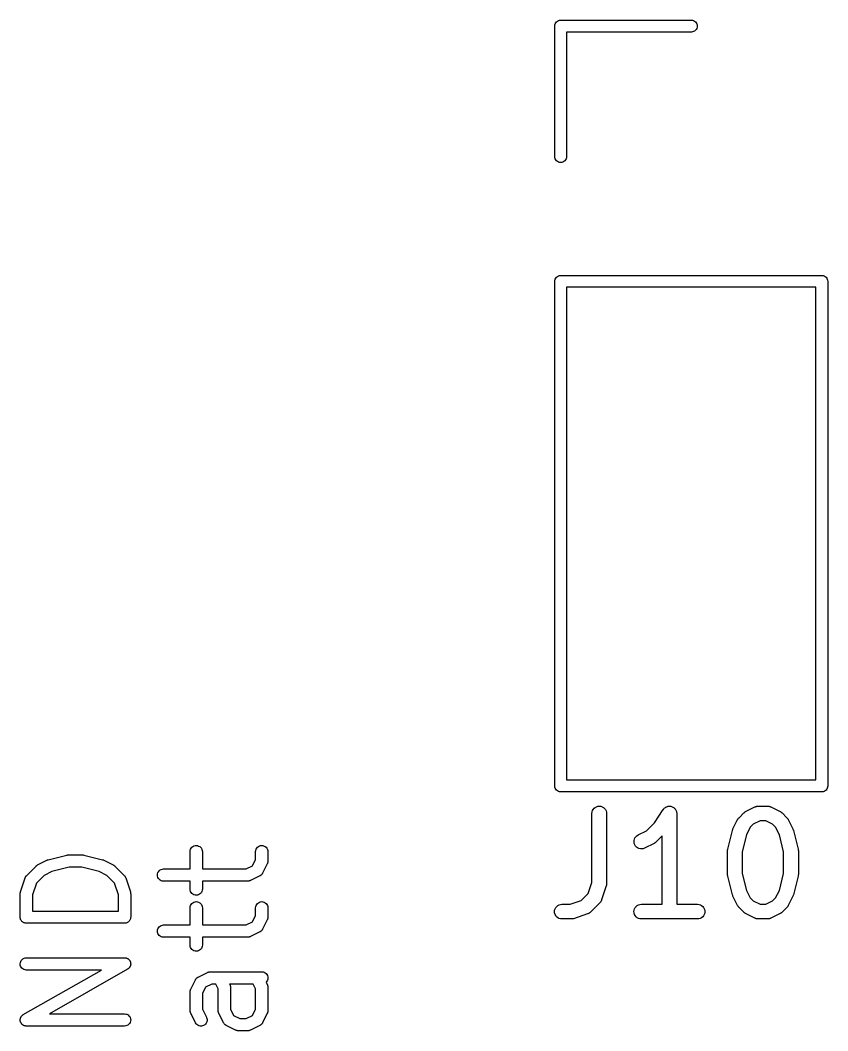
# Model space of a CAD drawing. Extents: x 66.2 to 106.7, y -141.1 to -95.9.
# Drawn here: x 66.19 to 74.42, y -107.33 to -97.03 of the extents above; entities that cross this region are included whole.
import ezdxf

# ---------------------------------------------------------------- set-up
doc = ezdxf.new("R2010")
doc.units = 0
doc.layers.add('BLACK', color=7, linetype='CONTINUOUS')

msp = doc.modelspace()

# ---------------------------------------------------------------- linework, layer by layer
at = {"layer": 'BLACK', "linetype": 'CONTINUOUS'}
for p, q in [((71.6347, -97.095), (71.6359, -97.0832)), ((71.6359, -97.0832), (71.6393, -97.0719)), ((71.6393, -97.0719), (71.6449, -97.0615)), ((71.6449, -97.0615), (71.6524, -97.0524)), ((71.6524, -97.0524), (71.6615, -97.0449)), ((71.6615, -97.0449), (71.6719, -97.0393)), ((71.6719, -97.0393), (71.6832, -97.0359)), ((71.6832, -97.0359), (71.6921, -97.035)), ((71.6921, -97.035), (71.695, -97.0347)), ((71.6921, -97.035), (71.6921, -97.035)), ((71.695, -97.0347), (71.6979, -97.035)), ((71.6979, -97.035), (73.0279, -97.035)), ((73.0279, -97.035), (73.0368, -97.0359)), ((73.0368, -97.0359), (73.0481, -97.0393)), ((73.0481, -97.0393), (73.0585, -97.0449)), ((73.0585, -97.0449), (73.0676, -97.0524)), ((73.0676, -97.0524), (73.0751, -97.0615)), ((73.0751, -97.0615), (73.0807, -97.0719)), ((73.0807, -97.0719), (73.0841, -97.0832)), ((73.0841, -97.0832), (73.0853, -97.095)), ((71.635, -97.098), (71.6347, -97.095)), ((71.635, -98.4279), (71.635, -97.098)), ((73.0279, -97.155), (71.755, -97.155)), ((71.755, -97.155), (71.755, -98.4279)), ((73.0368, -97.1541), (73.0279, -97.155)), ((73.0481, -97.1507), (73.0368, -97.1541)), ((73.0585, -97.1451), (73.0481, -97.1507)), ((73.0676, -97.1376), (73.0585, -97.1451)), ((73.0751, -97.1285), (73.0676, -97.1376)), ((73.0807, -97.1181), (73.0751, -97.1285)), ((73.0841, -97.1068), (73.0807, -97.1181)), ((73.0853, -97.095), (73.0841, -97.1068)), ((71.6359, -98.4368), (71.635, -98.4279)), ((71.6393, -98.4481), (71.6359, -98.4368)), ((71.6449, -98.4585), (71.6393, -98.4481)), ((71.6524, -98.4676), (71.6449, -98.4585)), ((71.6615, -98.4751), (71.6524, -98.4676)), ((71.6719, -98.4807), (71.6615, -98.4751)), ((71.6832, -98.4841), (71.6719, -98.4807)), ((71.695, -98.4853), (71.6832, -98.4841)), ((71.7068, -98.4841), (71.695, -98.4853)), ((71.7181, -98.4807), (71.7068, -98.4841)), ((71.7285, -98.4751), (71.7181, -98.4807)), ((71.7376, -98.4676), (71.7285, -98.4751)), ((71.7451, -98.4585), (71.7376, -98.4676)), ((71.7507, -98.4481), (71.7451, -98.4585)), ((71.7541, -98.4368), (71.7507, -98.4481)), ((71.755, -98.4279), (71.7541, -98.4368)), ((71.6449, -99.6615), (71.6524, -99.6524)), ((71.6524, -99.6524), (71.6615, -99.6449)), ((71.6615, -99.6449), (71.6719, -99.6393)), ((71.6719, -99.6393), (71.6832, -99.6359)), ((71.6832, -99.6359), (71.6921, -99.635)), ((71.6921, -99.635), (71.695, -99.6347)), ((71.695, -99.6347), (71.6979, -99.635)), ((71.6979, -99.635), (74.3521, -99.635)), ((74.3521, -99.635), (74.355, -99.6347)), ((74.355, -99.6347), (74.3579, -99.635)), ((74.3579, -99.635), (74.3579, -99.635)), ((74.3579, -99.635), (74.3668, -99.6359)), ((74.3668, -99.6359), (74.3781, -99.6393)), ((74.3781, -99.6393), (74.3885, -99.6449)), ((74.3885, -99.6449), (74.3976, -99.6524)), ((74.3976, -99.6524), (74.4051, -99.6615)), ((71.6347, -99.695), (71.6359, -99.6832)), ((71.635, -99.6979), (71.6347, -99.695)), ((71.635, -104.832), (71.635, -99.6979)), ((71.6359, -99.6832), (71.6393, -99.6719)), ((71.6393, -99.6719), (71.6449, -99.6615)), ((71.755, -99.755), (71.755, -104.775)), ((74.295, -99.755), (71.755, -99.755)), ((74.295, -104.775), (74.295, -99.755)), ((74.4051, -99.6615), (74.4107, -99.6719)), ((74.4107, -99.6719), (74.4141, -99.6832)), ((74.4141, -99.6832), (74.4153, -99.695)), ((74.4153, -99.695), (74.415, -99.6979)), ((74.415, -99.6979), (74.415, -104.832)), ((71.755, -104.775), (74.295, -104.775)), ((71.6347, -104.835), (71.635, -104.832)), ((71.6359, -104.847), (71.6347, -104.835)), ((71.6393, -104.858), (71.6359, -104.847)), ((71.6449, -104.868), (71.6393, -104.858)), ((71.6524, -104.878), (71.6449, -104.868)), ((71.6615, -104.885), (71.6524, -104.878)), ((71.6719, -104.891), (71.6615, -104.885)), ((71.6832, -104.894), (71.6719, -104.891)), ((71.6921, -104.895), (71.6832, -104.894)), ((71.695, -104.895), (71.6921, -104.895)), ((71.6921, -104.895), (71.6921, -104.895)), ((71.6979, -104.895), (71.695, -104.895)), ((74.3521, -104.895), (71.6979, -104.895)), ((74.355, -104.895), (74.3521, -104.895)), ((74.3668, -104.894), (74.355, -104.895)), ((74.3781, -104.891), (74.3668, -104.894)), ((74.3885, -104.885), (74.3781, -104.891)), ((74.3976, -104.878), (74.3885, -104.885)), ((74.4051, -104.868), (74.3976, -104.878)), ((74.4107, -104.858), (74.4051, -104.868)), ((74.4141, -104.847), (74.4107, -104.858)), ((74.415, -104.838), (74.4141, -104.847)), ((74.415, -104.832), (74.4153, -104.835)), ((74.4153, -104.835), (74.415, -104.838)), ((72.0135, -105.115), (72.0151, -105.101)), ((72.0135, -105.116), (72.0135, -105.115)), ((72.0151, -105.101), (72.0195, -105.087)), ((72.0195, -105.087), (72.0266, -105.074)), ((72.0266, -105.074), (72.036, -105.063)), ((72.036, -105.063), (72.0474, -105.054)), ((72.0474, -105.054), (72.0604, -105.047)), ((72.0604, -105.047), (72.0744, -105.043)), ((72.0744, -105.043), (72.089, -105.041)), ((72.089, -105.041), (72.1036, -105.043)), ((72.1036, -105.043), (72.1175, -105.047)), ((72.1175, -105.047), (72.1304, -105.054)), ((72.1304, -105.054), (72.1417, -105.064)), ((72.1417, -105.064), (72.1509, -105.075)), ((72.1509, -105.075), (72.1578, -105.088)), ((72.1578, -105.088), (72.162, -105.102)), ((72.162, -105.102), (72.1635, -105.116)), ((72.6492, -105.211), (72.7404, -105.075)), ((72.7404, -105.075), (72.7409, -105.074)), ((72.7409, -105.074), (72.7457, -105.068)), ((72.7409, -105.074), (72.7409, -105.074)), ((72.7409, -105.074), (72.7409, -105.074)), ((72.7409, -105.074), (72.7409, -105.074)), ((72.7457, -105.068), (72.7503, -105.063)), ((72.7503, -105.063), (72.7503, -105.063)), ((72.7503, -105.063), (72.7504, -105.063)), ((72.7504, -105.063), (72.7562, -105.058)), ((72.7562, -105.058), (72.7617, -105.054)), ((72.7617, -105.054), (72.7617, -105.054)), ((72.7617, -105.054), (72.7618, -105.054)), ((72.7618, -105.054), (72.7686, -105.05)), ((72.7686, -105.05), (72.7747, -105.047)), ((72.7747, -105.047), (72.7747, -105.047)), ((72.7747, -105.047), (72.7748, -105.047)), ((72.7748, -105.047), (72.782, -105.045)), ((72.782, -105.045), (72.7887, -105.043)), ((72.7887, -105.043), (72.7888, -105.043)), ((72.7888, -105.043), (72.796, -105.042)), ((72.7888, -105.043), (72.7888, -105.043)), ((72.796, -105.042), (72.8033, -105.041)), ((72.8033, -105.041), (72.8034, -105.041)), ((72.8033, -105.041), (72.8033, -105.041)), ((72.8034, -105.041), (72.8109, -105.042)), ((72.8109, -105.042), (72.8178, -105.043)), ((72.8178, -105.043), (72.8179, -105.043)), ((72.8179, -105.043), (72.818, -105.043)), ((72.818, -105.043), (72.8253, -105.045)), ((72.8253, -105.045), (72.8318, -105.047)), ((72.8318, -105.047), (72.8319, -105.047)), ((72.8319, -105.047), (72.8319, -105.047)), ((72.8319, -105.047), (72.8385, -105.051)), ((72.8385, -105.051), (72.8447, -105.054)), ((72.8447, -105.054), (72.8447, -105.054)), ((72.8447, -105.054), (72.8448, -105.054)), ((72.8448, -105.054), (72.8504, -105.059)), ((72.8504, -105.059), (72.856, -105.064)), ((72.856, -105.064), (72.856, -105.064)), ((72.856, -105.064), (72.8561, -105.064)), ((72.8561, -105.064), (72.8609, -105.07)), ((72.8609, -105.07), (72.8652, -105.075)), ((72.8652, -105.075), (72.8653, -105.075)), ((72.8653, -105.075), (72.8653, -105.075)), ((72.8653, -105.075), (72.869, -105.082)), ((72.869, -105.082), (72.8721, -105.088)), ((72.8721, -105.088), (72.8721, -105.088)), ((72.8721, -105.088), (72.8721, -105.088)), ((72.8721, -105.088), (72.8743, -105.095)), ((72.8743, -105.095), (72.8763, -105.102)), ((72.8763, -105.102), (72.8763, -105.102)), ((72.8763, -105.102), (72.8764, -105.102)), ((72.8764, -105.102), (72.8771, -105.109)), ((72.8771, -105.109), (72.8778, -105.116)), ((73.5116, -105.159), (73.5593, -105.111)), ((73.5593, -105.111), (73.56, -105.11)), ((73.56, -105.11), (73.5633, -105.108)), ((73.5633, -105.108), (73.5664, -105.105)), ((73.5664, -105.105), (73.569, -105.103)), ((73.569, -105.103), (73.5714, -105.101)), ((73.5714, -105.101), (73.5752, -105.099)), ((73.5752, -105.099), (73.5787, -105.097)), ((73.5787, -105.097), (73.674, -105.049)), ((73.674, -105.049), (73.6749, -105.049)), ((73.6749, -105.049), (73.677, -105.048)), ((73.677, -105.048), (73.6789, -105.047)), ((73.6789, -105.047), (73.6839, -105.046)), ((73.6839, -105.046), (73.6887, -105.044)), ((73.6887, -105.044), (73.6908, -105.043)), ((73.6908, -105.043), (73.693, -105.043)), ((73.693, -105.043), (73.6981, -105.042)), ((73.6981, -105.042), (73.7031, -105.042)), ((73.7031, -105.042), (73.7053, -105.042)), ((73.7053, -105.042), (73.7075, -105.041)), ((73.7075, -105.041), (73.8028, -105.041)), ((73.8028, -105.041), (73.8038, -105.041)), ((73.8038, -105.041), (73.806, -105.042)), ((73.806, -105.042), (73.8082, -105.042)), ((73.8082, -105.042), (73.8133, -105.042)), ((73.8133, -105.042), (73.8184, -105.043)), ((73.8184, -105.043), (73.8205, -105.044)), ((73.8205, -105.044), (73.8226, -105.044)), ((73.8226, -105.044), (73.8274, -105.046)), ((73.8274, -105.046), (73.8323, -105.047)), ((73.8323, -105.047), (73.8342, -105.049)), ((73.8342, -105.049), (73.8363, -105.049)), ((73.8363, -105.049), (73.9315, -105.097)), ((73.9315, -105.097), (73.9325, -105.097)), ((73.9325, -105.097), (73.936, -105.1)), ((73.936, -105.1), (73.9397, -105.102)), ((73.9397, -105.102), (73.9421, -105.104)), ((73.9421, -105.104), (73.9448, -105.105)), ((73.9448, -105.105), (73.9478, -105.108)), ((73.9478, -105.108), (73.951, -105.111)), ((73.951, -105.111), (73.9987, -105.159)), ((72.0135, -105.818), (72.0135, -105.116)), ((72.1635, -105.116), (72.1635, -105.831)), ((72.5679, -105.293), (72.6492, -105.211)), ((72.8778, -105.116), (72.8778, -106.041)), ((73.45, -105.273), (73.4976, -105.178)), ((73.4976, -105.178), (73.4981, -105.177)), ((73.4981, -105.177), (73.5004, -105.174)), ((73.5004, -105.174), (73.5023, -105.17)), ((73.5023, -105.17), (73.5043, -105.167)), ((73.5043, -105.167), (73.506, -105.165)), ((73.506, -105.165), (73.509, -105.162)), ((73.509, -105.162), (73.5116, -105.159)), ((73.7252, -105.191), (73.6567, -105.226)), ((73.7851, -105.191), (73.7252, -105.191)), ((73.8536, -105.226), (73.7851, -105.191)), ((73.9987, -105.159), (73.9994, -105.159)), ((73.9994, -105.159), (74.002, -105.163)), ((74.002, -105.163), (74.0049, -105.166)), ((74.0049, -105.166), (74.0066, -105.168)), ((74.0066, -105.168), (74.0085, -105.171)), ((74.0085, -105.171), (74.0105, -105.175)), ((74.0105, -105.175), (74.0127, -105.178)), ((74.0127, -105.178), (74.0603, -105.273)), ((72.4835, -105.335), (72.5679, -105.293)), ((73.3967, -105.479), (73.4443, -105.289)), ((73.4443, -105.289), (73.4445, -105.288)), ((73.4445, -105.288), (73.4447, -105.287)), ((73.4447, -105.287), (73.4472, -105.28)), ((73.4447, -105.287), (73.4447, -105.287)), ((73.4472, -105.28), (73.4497, -105.274)), ((73.4497, -105.274), (73.4498, -105.274)), ((73.4498, -105.274), (73.45, -105.273)), ((73.6263, -105.256), (73.5878, -105.333)), ((73.6567, -105.226), (73.6263, -105.256)), ((73.884, -105.256), (73.8536, -105.226)), ((73.9225, -105.333), (73.884, -105.256)), ((74.0603, -105.273), (74.0608, -105.274)), ((74.0608, -105.274), (74.0609, -105.275)), ((74.0609, -105.275), (74.0611, -105.275)), ((74.0611, -105.275), (74.0634, -105.281)), ((74.0634, -105.281), (74.0658, -105.288)), ((74.0658, -105.288), (74.0659, -105.288)), ((74.0659, -105.288), (74.066, -105.289)), ((74.066, -105.289), (74.1136, -105.479)), ((72.4422, -105.407), (72.4427, -105.392)), ((72.4446, -105.421), (72.4422, -105.407)), ((72.4427, -105.392), (72.446, -105.378)), ((72.4497, -105.435), (72.4446, -105.421)), ((72.446, -105.378), (72.452, -105.365)), ((72.452, -105.365), (72.4605, -105.353)), ((72.4605, -105.353), (72.4711, -105.343)), ((72.4711, -105.343), (72.4835, -105.335)), ((72.6458, -105.422), (72.5506, -105.469)), ((72.6494, -105.419), (72.6458, -105.422)), ((72.6531, -105.417), (72.6494, -105.419)), ((72.6556, -105.415), (72.6531, -105.417)), ((72.6582, -105.414), (72.6556, -105.415)), ((72.6613, -105.411), (72.6582, -105.414)), ((72.6646, -105.408), (72.6613, -105.411)), ((72.6653, -105.408), (72.6646, -105.408)), ((72.7278, -105.345), (72.6653, -105.408)), ((72.7278, -106.041), (72.7278, -105.345)), ((73.5878, -105.333), (73.5444, -105.507)), ((73.9659, -105.507), (73.9225, -105.333)), ((67.9222, -105.505), (67.9236, -105.492)), ((67.9222, -105.681), (67.9222, -105.505)), ((67.9222, -105.505), (67.9222, -105.505)), ((67.9236, -105.492), (67.9273, -105.481)), ((67.9273, -105.481), (67.9331, -105.47)), ((67.9331, -105.47), (67.941, -105.461)), ((67.941, -105.461), (67.9505, -105.453)), ((67.9505, -105.453), (67.9613, -105.447)), ((67.9613, -105.447), (67.973, -105.444)), ((67.973, -105.444), (67.9851, -105.443)), ((67.9851, -105.443), (67.9973, -105.444)), ((67.9973, -105.444), (68.0089, -105.448)), ((68.0089, -105.448), (68.0197, -105.454)), ((68.0197, -105.454), (68.0291, -105.461)), ((68.0291, -105.461), (68.0368, -105.471)), ((68.0368, -105.471), (68.0425, -105.482)), ((68.0425, -105.482), (68.046, -105.493)), ((68.046, -105.493), (68.0472, -105.505)), ((68.0472, -105.505), (68.0472, -105.681)), ((68.5889, -105.505), (68.5902, -105.492)), ((68.5889, -105.586), (68.5889, -105.505)), ((68.5889, -105.505), (68.5889, -105.505)), ((68.5902, -105.492), (68.5939, -105.481)), ((68.5939, -105.481), (68.5998, -105.47)), ((68.5998, -105.47), (68.6077, -105.461)), ((68.6077, -105.461), (68.6172, -105.453)), ((68.6172, -105.453), (68.628, -105.447)), ((68.628, -105.447), (68.6397, -105.444)), ((68.6397, -105.444), (68.6518, -105.443)), ((68.6518, -105.443), (68.6639, -105.444)), ((68.6639, -105.444), (68.6756, -105.448)), ((68.6756, -105.448), (68.6863, -105.454)), ((68.6863, -105.454), (68.6957, -105.461)), ((68.6957, -105.461), (68.7034, -105.471)), ((68.7034, -105.471), (68.7092, -105.482)), ((68.7092, -105.482), (68.7127, -105.493)), ((68.7127, -105.493), (68.7139, -105.505)), ((68.7139, -105.505), (68.7139, -105.601)), ((72.4574, -105.448), (72.4497, -105.435)), ((72.4674, -105.458), (72.4574, -105.448)), ((72.4793, -105.467), (72.4674, -105.458)), ((72.4926, -105.473), (72.4793, -105.467)), ((72.5068, -105.476), (72.4926, -105.473)), ((72.5214, -105.477), (72.5068, -105.476)), ((72.5359, -105.475), (72.5214, -105.477)), ((72.5496, -105.47), (72.5359, -105.475)), ((72.5506, -105.469), (72.5496, -105.47)), ((73.3944, -105.496), (73.3946, -105.495)), ((73.3944, -105.497), (73.3944, -105.496)), ((73.3944, -105.735), (73.3944, -105.497)), ((73.3945, -105.494), (73.3954, -105.488)), ((73.3946, -105.495), (73.3945, -105.494)), ((73.3954, -105.488), (73.3961, -105.482)), ((73.3961, -105.482), (73.3965, -105.48)), ((73.3965, -105.48), (73.3967, -105.479)), ((73.5444, -105.507), (73.5444, -105.726)), ((73.9659, -105.726), (73.9659, -105.507)), ((74.1136, -105.479), (74.1139, -105.48)), ((74.1139, -105.48), (74.114, -105.481)), ((74.114, -105.481), (74.1144, -105.483)), ((74.1144, -105.483), (74.115, -105.489)), ((74.115, -105.489), (74.1158, -105.495)), ((74.1158, -105.495), (74.1157, -105.496)), ((74.1157, -105.496), (74.1159, -105.497)), ((74.1159, -105.497), (74.1159, -105.735)), ((66.3693, -105.64), (66.4645, -105.592)), ((66.4645, -105.592), (66.4653, -105.592)), ((66.4653, -105.592), (66.4656, -105.592)), ((66.4656, -105.592), (66.4658, -105.592)), ((66.4658, -105.592), (66.4713, -105.59)), ((66.4713, -105.59), (66.4768, -105.588)), ((66.4768, -105.588), (66.477, -105.588)), ((66.477, -105.588), (66.4773, -105.588)), ((66.4773, -105.588), (66.6678, -105.54)), ((66.6678, -105.54), (66.6686, -105.54)), ((66.6686, -105.54), (66.6697, -105.54)), ((66.6697, -105.54), (66.6708, -105.539)), ((66.6708, -105.539), (66.6758, -105.539)), ((66.6758, -105.539), (66.6807, -105.538)), ((66.6807, -105.538), (66.6818, -105.538)), ((66.6818, -105.538), (66.683, -105.538)), ((66.683, -105.538), (66.8258, -105.538)), ((66.8258, -105.538), (66.8267, -105.538)), ((66.8267, -105.538), (66.8278, -105.538)), ((66.8278, -105.538), (66.8289, -105.538)), ((66.8289, -105.538), (66.8339, -105.539)), ((66.8339, -105.539), (66.8388, -105.54)), ((66.8388, -105.54), (66.8399, -105.54)), ((66.8399, -105.54), (66.841, -105.54)), ((66.841, -105.54), (67.0314, -105.588)), ((67.0314, -105.588), (67.0323, -105.588)), ((67.0323, -105.588), (67.0326, -105.588)), ((67.0326, -105.588), (67.0328, -105.588)), ((67.0328, -105.588), (67.0384, -105.59)), ((67.0384, -105.59), (67.0437, -105.592)), ((67.0437, -105.592), (67.044, -105.592)), ((67.044, -105.592), (67.0442, -105.592)), ((67.0442, -105.592), (67.1395, -105.64)), ((68.5572, -105.649), (68.5889, -105.586)), ((68.7073, -105.629), (68.6597, -105.724)), ((68.7079, -105.627), (68.7073, -105.629)), ((68.7088, -105.625), (68.7079, -105.627)), ((68.7101, -105.621), (68.7088, -105.625)), ((68.7116, -105.617), (68.7101, -105.621)), ((68.712, -105.615), (68.7116, -105.617)), ((68.7125, -105.614), (68.712, -105.615)), ((68.713, -105.609), (68.7125, -105.614)), ((68.7137, -105.605), (68.713, -105.609)), ((68.7139, -105.602), (68.7137, -105.603)), ((68.7137, -105.603), (68.7137, -105.605)), ((68.7139, -105.601), (68.7139, -105.602)), ((66.2578, -105.747), (66.353, -105.652)), ((66.353, -105.652), (66.3537, -105.651)), ((66.3537, -105.651), (66.3564, -105.649)), ((66.3564, -105.649), (66.359, -105.646)), ((66.359, -105.646), (66.3612, -105.645)), ((66.3612, -105.645), (66.3632, -105.643)), ((66.3632, -105.643), (66.3663, -105.642)), ((66.3663, -105.642), (66.3693, -105.64)), ((66.5143, -105.707), (66.4343, -105.747)), ((66.6906, -105.663), (66.5143, -105.707)), ((66.8181, -105.663), (66.6906, -105.663)), ((66.9945, -105.707), (66.8181, -105.663)), ((67.0745, -105.747), (66.9945, -105.707)), ((67.1395, -105.64), (67.1403, -105.64)), ((67.1403, -105.64), (67.1432, -105.642)), ((67.1432, -105.642), (67.1463, -105.644)), ((67.1463, -105.644), (67.1483, -105.646)), ((67.1483, -105.646), (67.1505, -105.647)), ((67.1505, -105.647), (67.153, -105.649)), ((67.153, -105.649), (67.1557, -105.652)), ((67.1557, -105.652), (67.251, -105.747)), ((67.5889, -105.743), (67.5902, -105.731)), ((67.5902, -105.731), (67.5938, -105.719)), ((67.5938, -105.719), (67.5996, -105.709)), ((67.5996, -105.709), (67.6073, -105.699)), ((67.6073, -105.699), (67.6168, -105.691)), ((67.6168, -105.691), (67.6276, -105.686)), ((67.6276, -105.686), (67.6392, -105.682)), ((67.6392, -105.682), (67.6514, -105.681)), ((67.6514, -105.681), (67.9222, -105.681)), ((68.0472, -105.681), (68.4938, -105.681)), ((68.4938, -105.681), (68.5572, -105.649)), ((68.6552, -105.731), (68.6526, -105.735)), ((68.658, -105.727), (68.6552, -105.731)), ((68.6585, -105.726), (68.658, -105.727)), ((68.6593, -105.725), (68.6585, -105.726)), ((68.6597, -105.724), (68.6593, -105.725)), ((73.5444, -105.726), (73.5878, -105.9)), ((73.9225, -105.9), (73.9659, -105.726)), ((66.1951, -105.914), (66.2427, -105.771)), ((66.2427, -105.771), (66.243, -105.771)), ((66.243, -105.771), (66.2438, -105.769)), ((66.2438, -105.769), (66.2443, -105.767)), ((66.2443, -105.767), (66.2463, -105.763)), ((66.2463, -105.763), (66.2481, -105.759)), ((66.2481, -105.759), (66.2492, -105.758)), ((66.2492, -105.758), (66.2501, -105.756)), ((66.2501, -105.756), (66.2528, -105.753)), ((66.2528, -105.753), (66.2553, -105.75)), ((66.2553, -105.75), (66.2566, -105.748)), ((66.2566, -105.748), (66.2578, -105.747)), ((66.3566, -105.825), (66.3169, -105.944)), ((66.4343, -105.747), (66.3566, -105.825)), ((67.1521, -105.825), (67.0745, -105.747)), ((67.1919, -105.944), (67.1521, -105.825)), ((67.251, -105.747), (67.2516, -105.748)), ((67.2516, -105.748), (67.2527, -105.749)), ((67.2527, -105.749), (67.254, -105.75)), ((67.254, -105.75), (67.2565, -105.754)), ((67.2565, -105.754), (67.2592, -105.757)), ((67.2592, -105.757), (67.26, -105.759)), ((67.26, -105.759), (67.2611, -105.76)), ((67.2611, -105.76), (67.2628, -105.764)), ((67.2628, -105.764), (67.2648, -105.768)), ((67.2648, -105.768), (67.2653, -105.77)), ((67.2653, -105.77), (67.2661, -105.771)), ((67.2661, -105.771), (67.3137, -105.914)), ((67.59, -105.755), (67.5889, -105.743)), ((67.5934, -105.767), (67.59, -105.755)), ((67.5991, -105.778), (67.5934, -105.767)), ((67.6067, -105.787), (67.5991, -105.778)), ((67.6161, -105.795), (67.6067, -105.787)), ((67.6268, -105.801), (67.6161, -105.795)), ((67.6384, -105.805), (67.6268, -105.801)), ((67.6505, -105.806), (67.6384, -105.805)), ((67.6514, -105.806), (67.6505, -105.806)), ((67.9222, -105.806), (67.6514, -105.806)), ((67.9222, -105.886), (67.9222, -105.806)), ((68.5085, -105.806), (68.0472, -105.806)), ((68.0472, -105.806), (68.0472, -105.886)), ((68.5104, -105.806), (68.5085, -105.806)), ((68.5122, -105.806), (68.5104, -105.806)), ((68.5164, -105.805), (68.5122, -105.806)), ((68.5207, -105.805), (68.5164, -105.805)), ((68.5224, -105.804), (68.5207, -105.805)), ((68.5242, -105.804), (68.5224, -105.804)), ((68.5282, -105.803), (68.5242, -105.804)), ((68.5323, -105.801), (68.5282, -105.803)), ((68.534, -105.8), (68.5323, -105.801)), ((68.5357, -105.8), (68.534, -105.8)), ((68.5365, -105.799), (68.5357, -105.8)), ((68.6317, -105.752), (68.5365, -105.799)), ((68.6329, -105.751), (68.6317, -105.752)), ((68.6341, -105.751), (68.6329, -105.751)), ((68.638, -105.748), (68.6341, -105.751)), ((68.642, -105.745), (68.638, -105.748)), ((68.643, -105.744), (68.642, -105.745)), ((68.6441, -105.744), (68.643, -105.744)), ((68.6474, -105.74), (68.6441, -105.744)), ((68.6509, -105.737), (68.6474, -105.74)), ((68.6517, -105.736), (68.6509, -105.737)), ((68.6526, -105.735), (68.6517, -105.736)), ((71.9753, -105.933), (72.0135, -105.818)), ((72.1635, -105.832), (72.163, -105.836)), ((72.1635, -105.831), (72.1635, -105.832)), ((73.3946, -105.737), (73.3944, -105.735)), ((73.3945, -105.738), (73.3946, -105.737)), ((73.3953, -105.744), (73.3945, -105.738)), ((73.3959, -105.75), (73.3953, -105.744)), ((73.3962, -105.751), (73.3959, -105.75)), ((73.3964, -105.753), (73.3962, -105.751)), ((73.3967, -105.754), (73.3964, -105.753)), ((73.4443, -105.944), (73.3967, -105.754)), ((74.1136, -105.754), (74.066, -105.944)), ((74.1138, -105.752), (74.1136, -105.754)), ((74.1142, -105.751), (74.1138, -105.752)), ((74.1149, -105.745), (74.1142, -105.751)), ((74.1158, -105.739), (74.1149, -105.745)), ((74.1158, -105.736), (74.1157, -105.738)), ((74.1157, -105.738), (74.1158, -105.739)), ((74.1159, -105.735), (74.1158, -105.736)), ((66.1919, -105.933), (66.1923, -105.93)), ((66.1919, -105.934), (66.1919, -105.933)), ((66.1919, -106.172), (66.1919, -105.934)), ((66.1923, -105.93), (66.1924, -105.926)), ((66.1924, -105.926), (66.193, -105.924)), ((66.193, -105.924), (66.1932, -105.921)), ((66.1932, -105.921), (66.1943, -105.918)), ((66.1943, -105.918), (66.1951, -105.914)), ((67.3137, -105.914), (67.3139, -105.915)), ((67.3139, -105.915), (67.3147, -105.918)), ((67.3147, -105.918), (67.3157, -105.922)), ((67.3157, -105.922), (67.3159, -105.924)), ((67.3159, -105.924), (67.3165, -105.927)), ((67.3165, -105.927), (67.3165, -105.931)), ((67.3165, -105.931), (67.3169, -105.934)), ((67.3169, -105.934), (67.3169, -106.172)), ((67.9234, -105.899), (67.9222, -105.886)), ((67.9269, -105.91), (67.9234, -105.899)), ((67.9327, -105.921), (67.9269, -105.91)), ((67.9404, -105.93), (67.9327, -105.921)), ((67.9498, -105.938), (67.9404, -105.93)), ((67.9605, -105.944), (67.9498, -105.938)), ((68.0284, -105.931), (68.0189, -105.939)), ((68.0363, -105.922), (68.0284, -105.931)), ((68.0422, -105.911), (68.0363, -105.922)), ((68.0458, -105.899), (68.0422, -105.911)), ((68.0472, -105.887), (68.0458, -105.899)), ((68.0472, -105.886), (68.0472, -105.887)), ((71.9051, -106.003), (71.9753, -105.933)), ((72.1596, -105.854), (72.112, -105.997)), ((72.1606, -105.85), (72.1596, -105.854)), ((72.1618, -105.846), (72.1606, -105.85)), ((72.1622, -105.843), (72.1618, -105.846)), ((72.1629, -105.84), (72.1622, -105.843)), ((72.163, -105.836), (72.1629, -105.84)), ((73.5878, -105.9), (73.6263, -105.977)), ((73.884, -105.977), (73.9225, -105.9)), ((66.3169, -105.944), (66.3169, -106.11)), ((67.1919, -106.11), (67.1919, -105.944)), ((67.9331, -106.042), (67.941, -106.032)), ((67.941, -106.032), (67.9505, -106.025)), ((67.9505, -106.025), (67.9613, -106.019)), ((67.9721, -105.948), (67.9605, -105.944)), ((67.9613, -106.019), (67.973, -106.015)), ((67.9843, -105.949), (67.9721, -105.948)), ((67.973, -106.015), (67.9851, -106.014)), ((67.9964, -105.948), (67.9843, -105.949)), ((67.9851, -106.014), (67.9973, -106.016)), ((68.0081, -105.944), (67.9964, -105.948)), ((67.9973, -106.016), (68.0089, -106.019)), ((68.0189, -105.939), (68.0081, -105.944)), ((68.0089, -106.019), (68.0197, -106.025)), ((68.0197, -106.025), (68.0291, -106.033)), ((68.0291, -106.033), (68.0368, -106.042)), ((68.5998, -106.042), (68.6077, -106.032)), ((68.6077, -106.032), (68.6172, -106.025)), ((68.6172, -106.025), (68.628, -106.019)), ((68.628, -106.019), (68.6397, -106.015)), ((68.6397, -106.015), (68.6518, -106.014)), ((68.6518, -106.014), (68.6639, -106.016)), ((68.6639, -106.016), (68.6756, -106.019)), ((68.6756, -106.019), (68.6863, -106.025)), ((68.6863, -106.025), (68.6957, -106.033)), ((68.6957, -106.033), (68.7034, -106.042)), ((71.693, -106.043), (71.7075, -106.041)), ((71.7075, -106.041), (71.7906, -106.041)), ((71.7906, -106.041), (71.9051, -106.003)), ((72.0939, -106.027), (71.9987, -106.122)), ((72.0953, -106.025), (72.0939, -106.027)), ((72.0969, -106.023), (72.0953, -106.025)), ((72.0999, -106.019), (72.0969, -106.023)), ((72.1032, -106.015), (72.0999, -106.019)), ((72.1042, -106.013), (72.1032, -106.015)), ((72.1055, -106.012), (72.1042, -106.013)), ((72.1077, -106.007), (72.1055, -106.012)), ((72.1101, -106.002), (72.1077, -106.007)), ((72.1107, -106), (72.1101, -106.002)), ((72.1117, -105.998), (72.1107, -106)), ((72.112, -105.997), (72.1117, -105.998)), ((72.5025, -106.043), (72.517, -106.041)), ((72.517, -106.041), (72.7278, -106.041)), ((72.8778, -106.041), (73.0885, -106.041)), ((73.0885, -106.041), (73.0895, -106.041)), ((73.0895, -106.041), (73.1041, -106.043)), ((73.4444, -105.944), (73.4443, -105.944)), ((73.4445, -105.945), (73.4444, -105.944)), ((73.4468, -105.951), (73.4445, -105.945)), ((73.4492, -105.958), (73.4468, -105.951)), ((73.4494, -105.958), (73.4492, -105.958)), ((73.4495, -105.959), (73.4494, -105.958)), ((73.45, -105.959), (73.4495, -105.959)), ((73.4976, -106.055), (73.45, -105.959)), ((73.6263, -105.977), (73.6567, -106.007)), ((73.6567, -106.007), (73.7252, -106.041)), ((73.7252, -106.041), (73.7851, -106.041)), ((73.7851, -106.041), (73.8536, -106.007)), ((73.8536, -106.007), (73.884, -105.977)), ((74.0603, -105.959), (74.0127, -106.055)), ((74.0604, -105.959), (74.0603, -105.959)), ((74.0606, -105.959), (74.0604, -105.959)), ((74.0631, -105.952), (74.0606, -105.959)), ((74.0656, -105.946), (74.0631, -105.952)), ((74.0657, -105.945), (74.0656, -105.945)), ((74.0656, -105.945), (74.0656, -105.946)), ((74.066, -105.944), (74.0657, -105.945)), ((66.3169, -106.11), (67.1919, -106.11)), ((67.9222, -106.076), (67.9236, -106.064)), ((67.9222, -106.077), (67.9222, -106.076)), ((67.9222, -106.252), (67.9222, -106.077)), ((67.9236, -106.064), (67.9273, -106.052)), ((67.9273, -106.052), (67.9331, -106.042)), ((68.0368, -106.042), (68.0425, -106.053)), ((68.0425, -106.053), (68.046, -106.065)), ((68.046, -106.065), (68.0472, -106.077)), ((68.0472, -106.077), (68.0472, -106.252)), ((68.5889, -106.076), (68.5902, -106.064)), ((68.5889, -106.077), (68.5889, -106.076)), ((68.5889, -106.157), (68.5889, -106.077)), ((68.5902, -106.064), (68.5939, -106.052)), ((68.5939, -106.052), (68.5998, -106.042)), ((68.7034, -106.042), (68.7092, -106.053)), ((68.7092, -106.053), (68.7127, -106.065)), ((68.7127, -106.065), (68.7139, -106.077)), ((68.7139, -106.077), (68.7139, -106.172)), ((71.6325, -106.116), (71.6341, -106.101)), ((71.6339, -106.13), (71.6325, -106.116)), ((71.638, -106.144), (71.6339, -106.13)), ((71.6341, -106.101), (71.6384, -106.087)), ((71.6448, -106.157), (71.638, -106.144)), ((71.6384, -106.087), (71.6453, -106.074)), ((71.6453, -106.074), (71.6547, -106.063)), ((71.6547, -106.063), (71.666, -106.054)), ((71.666, -106.054), (71.6789, -106.047)), ((71.6789, -106.047), (71.693, -106.043)), ((71.9693, -106.14), (71.8265, -106.188)), ((71.9713, -106.139), (71.9693, -106.14)), ((71.9735, -106.138), (71.9713, -106.139)), ((71.978, -106.136), (71.9735, -106.138)), ((71.9827, -106.134), (71.978, -106.136)), ((71.9845, -106.133), (71.9827, -106.134)), ((71.9865, -106.132), (71.9845, -106.133)), ((71.9905, -106.128), (71.9865, -106.132)), ((71.9947, -106.126), (71.9905, -106.128)), ((71.9962, -106.124), (71.9947, -106.126)), ((71.9979, -106.123), (71.9962, -106.124)), ((71.9987, -106.122), (71.9979, -106.123)), ((72.442, -106.116), (72.4436, -106.101)), ((72.4434, -106.13), (72.442, -106.116)), ((72.4475, -106.144), (72.4434, -106.13)), ((72.4436, -106.101), (72.4479, -106.087)), ((72.4543, -106.157), (72.4475, -106.144)), ((72.4479, -106.087), (72.4549, -106.074)), ((72.4549, -106.074), (72.4642, -106.063)), ((72.4642, -106.063), (72.4755, -106.054)), ((72.4755, -106.054), (72.4885, -106.047)), ((72.4885, -106.047), (72.5025, -106.043)), ((73.1041, -106.043), (73.118, -106.047)), ((73.118, -106.047), (73.1308, -106.054)), ((73.1308, -106.054), (73.1421, -106.064)), ((73.1421, -106.064), (73.1512, -106.075)), ((73.1512, -106.075), (73.158, -106.088)), ((73.1619, -106.131), (73.1576, -106.145)), ((73.158, -106.088), (73.1621, -106.102)), ((73.1635, -106.117), (73.1619, -106.131)), ((73.1621, -106.102), (73.1635, -106.117)), ((73.4998, -106.058), (73.4976, -106.055)), ((73.5018, -106.062), (73.4998, -106.058)), ((73.5037, -106.064), (73.5018, -106.062)), ((73.5054, -106.067), (73.5037, -106.064)), ((73.5083, -106.07), (73.5054, -106.067)), ((73.5109, -106.073), (73.5083, -106.07)), ((73.5116, -106.074), (73.5109, -106.073)), ((73.5593, -106.122), (73.5116, -106.074)), ((73.5625, -106.124), (73.5593, -106.122)), ((73.5655, -106.127), (73.5625, -106.124)), ((73.5682, -106.129), (73.5655, -106.127)), ((73.5706, -106.131), (73.5682, -106.129)), ((73.5743, -106.133), (73.5706, -106.131)), ((73.5778, -106.135), (73.5743, -106.133)), ((73.5787, -106.136), (73.5778, -106.135)), ((73.674, -106.183), (73.5787, -106.136)), ((73.9315, -106.136), (73.8363, -106.183)), ((73.9351, -106.134), (73.9315, -106.136)), ((73.9388, -106.132), (73.9351, -106.134)), ((73.9413, -106.13), (73.9388, -106.132)), ((73.9439, -106.128), (73.9413, -106.13)), ((73.947, -106.125), (73.9439, -106.128)), ((73.9503, -106.123), (73.947, -106.125)), ((73.951, -106.122), (73.9503, -106.123)), ((73.9987, -106.074), (73.951, -106.122)), ((74.0013, -106.071), (73.9987, -106.074)), ((74.0043, -106.068), (74.0013, -106.071)), ((74.006, -106.065), (74.0043, -106.068)), ((74.0079, -106.063), (74.006, -106.065)), ((74.0099, -106.059), (74.0079, -106.063)), ((74.0122, -106.056), (74.0099, -106.059)), ((74.0127, -106.055), (74.0122, -106.056)), ((66.1925, -106.178), (66.1919, -106.172)), ((66.193, -106.184), (66.1925, -106.178)), ((66.1931, -106.184), (66.193, -106.184)), ((66.193, -106.184), (66.193, -106.184)), ((66.1948, -106.19), (66.1931, -106.184)), ((66.1964, -106.196), (66.1948, -106.19)), ((66.1965, -106.196), (66.1964, -106.196)), ((66.1966, -106.196), (66.1965, -106.196)), ((66.1994, -106.201), (66.1966, -106.196)), ((66.2021, -106.206), (66.1994, -106.201)), ((66.2022, -106.206), (66.2021, -106.206)), ((66.2023, -106.207), (66.2022, -106.206)), ((66.206, -106.211), (66.2023, -106.207)), ((66.2097, -106.216), (66.206, -106.211)), ((66.2099, -106.216), (66.2097, -106.216)), ((66.21, -106.216), (66.2099, -106.216)), ((66.2146, -106.22), (66.21, -106.216)), ((66.2191, -106.224), (66.2146, -106.22)), ((66.2193, -106.224), (66.2191, -106.224)), ((66.2194, -106.224), (66.2193, -106.224)), ((66.2246, -106.227), (66.2194, -106.224)), ((66.2298, -106.23), (66.2246, -106.227)), ((66.23, -106.23), (66.2298, -106.23)), ((66.2302, -106.23), (66.23, -106.23)), ((66.2357, -106.231), (66.2302, -106.23)), ((66.2414, -106.233), (66.2357, -106.231)), ((66.2416, -106.233), (66.2414, -106.233)), ((66.2418, -106.233), (66.2416, -106.233)), ((66.2476, -106.234), (66.2418, -106.233)), ((66.2535, -106.235), (66.2476, -106.234)), ((66.2539, -106.235), (66.2535, -106.235)), ((66.254, -106.235), (66.2539, -106.235)), ((66.2539, -106.235), (66.2539, -106.235)), ((66.2544, -106.235), (66.254, -106.235)), ((67.2544, -106.235), (66.2544, -106.235)), ((67.2603, -106.234), (67.2544, -106.235)), ((67.2661, -106.233), (67.2603, -106.234)), ((67.2663, -106.233), (67.2661, -106.233)), ((67.2665, -106.233), (67.2663, -106.233)), ((67.2722, -106.232), (67.2665, -106.233)), ((67.2778, -106.23), (67.2722, -106.232)), ((67.278, -106.23), (67.2778, -106.23)), ((67.2782, -106.23), (67.278, -106.23)), ((67.2834, -106.227), (67.2782, -106.23)), ((67.2886, -106.224), (67.2834, -106.227)), ((67.2888, -106.224), (67.2886, -106.224)), ((67.289, -106.224), (67.2888, -106.224)), ((67.2935, -106.22), (67.289, -106.224)), ((67.2981, -106.217), (67.2935, -106.22)), ((67.2983, -106.217), (67.2981, -106.217)), ((67.2984, -106.216), (67.2983, -106.217)), ((67.3022, -106.212), (67.2984, -106.216)), ((67.3059, -106.207), (67.3022, -106.212)), ((67.3061, -106.207), (67.3059, -106.207)), ((67.3062, -106.207), (67.3061, -106.207)), ((67.309, -106.202), (67.3062, -106.207)), ((67.3118, -106.197), (67.309, -106.202)), ((67.3119, -106.197), (67.3118, -106.197)), ((67.312, -106.196), (67.3119, -106.197)), ((67.3137, -106.191), (67.312, -106.196)), ((67.3155, -106.185), (67.3137, -106.191)), ((67.3156, -106.185), (67.3155, -106.185)), ((67.3155, -106.185), (67.3155, -106.185)), ((67.3162, -106.179), (67.3156, -106.185)), ((67.3169, -106.173), (67.3162, -106.179)), ((67.3169, -106.172), (67.3169, -106.173)), ((67.3169, -106.173), (67.3169, -106.173)), ((67.3169, -106.173), (67.3169, -106.173)), ((67.3169, -106.173), (67.3169, -106.173)), ((68.4938, -106.252), (68.5572, -106.221)), ((68.5572, -106.221), (68.5889, -106.157)), ((68.7073, -106.2), (68.6597, -106.295)), ((68.7079, -106.198), (68.7073, -106.2)), ((68.7088, -106.197), (68.7079, -106.198)), ((68.7101, -106.193), (68.7088, -106.197)), ((68.7116, -106.189), (68.7101, -106.193)), ((68.712, -106.187), (68.7116, -106.189)), ((68.7125, -106.185), (68.712, -106.187)), ((68.713, -106.181), (68.7125, -106.185)), ((68.7137, -106.177), (68.713, -106.181)), ((68.7139, -106.173), (68.7137, -106.175)), ((68.7137, -106.175), (68.7137, -106.177)), ((68.7139, -106.172), (68.7139, -106.173)), ((71.6539, -106.169), (71.6448, -106.157)), ((71.6651, -106.178), (71.6539, -106.169)), ((71.678, -106.185), (71.6651, -106.178)), ((71.6919, -106.19), (71.678, -106.185)), ((71.7065, -106.191), (71.6919, -106.19)), ((71.7075, -106.191), (71.7065, -106.191)), ((71.8028, -106.191), (71.7075, -106.191)), ((71.807, -106.191), (71.8028, -106.191)), ((71.8112, -106.191), (71.807, -106.191)), ((71.8142, -106.19), (71.8112, -106.191)), ((71.8173, -106.19), (71.8142, -106.19)), ((71.8214, -106.189), (71.8173, -106.19)), ((71.8255, -106.188), (71.8214, -106.189)), ((71.8265, -106.188), (71.8255, -106.188)), ((72.4635, -106.169), (72.4543, -106.157)), ((72.4747, -106.178), (72.4635, -106.169)), ((72.4875, -106.185), (72.4747, -106.178)), ((72.5015, -106.19), (72.4875, -106.185)), ((72.516, -106.191), (72.5015, -106.19)), ((72.517, -106.191), (72.516, -106.191)), ((73.0885, -106.191), (72.517, -106.191)), ((73.103, -106.19), (73.0885, -106.191)), ((73.1171, -106.186), (73.103, -106.19)), ((73.13, -106.179), (73.1171, -106.186)), ((73.1413, -106.17), (73.13, -106.179)), ((73.1507, -106.158), (73.1413, -106.17)), ((73.1576, -106.145), (73.1507, -106.158)), ((73.676, -106.184), (73.674, -106.183)), ((73.678, -106.185), (73.676, -106.184)), ((73.6829, -106.187), (73.678, -106.185)), ((73.6876, -106.189), (73.6829, -106.187)), ((73.6898, -106.189), (73.6876, -106.189)), ((73.6919, -106.19), (73.6898, -106.189)), ((73.697, -106.19), (73.6919, -106.19)), ((73.7021, -106.191), (73.697, -106.19)), ((73.7043, -106.191), (73.7021, -106.191)), ((73.7065, -106.191), (73.7043, -106.191)), ((73.7075, -106.191), (73.7065, -106.191)), ((73.8028, -106.191), (73.7075, -106.191)), ((73.805, -106.191), (73.8028, -106.191)), ((73.8072, -106.191), (73.805, -106.191)), ((73.8122, -106.19), (73.8072, -106.191)), ((73.8173, -106.19), (73.8122, -106.19)), ((73.8194, -106.189), (73.8173, -106.19)), ((73.8216, -106.189), (73.8194, -106.189)), ((73.8264, -106.187), (73.8216, -106.189)), ((73.8313, -106.186), (73.8264, -106.187)), ((73.8333, -106.185), (73.8313, -106.186)), ((73.8354, -106.184), (73.8333, -106.185)), ((73.8363, -106.183), (73.8354, -106.184)), ((67.5889, -106.315), (67.5902, -106.302)), ((67.59, -106.327), (67.5889, -106.315)), ((67.5934, -106.338), (67.59, -106.327)), ((67.5902, -106.302), (67.5938, -106.291)), ((67.5991, -106.349), (67.5934, -106.338)), ((67.5938, -106.291), (67.5996, -106.28)), ((67.6067, -106.359), (67.5991, -106.349)), ((67.5996, -106.28), (67.6073, -106.271)), ((67.6073, -106.271), (67.6168, -106.263)), ((67.6168, -106.263), (67.6276, -106.257)), ((67.6276, -106.257), (67.6392, -106.254)), ((67.6392, -106.254), (67.6514, -106.252)), ((67.6514, -106.252), (67.9222, -106.252)), ((68.0472, -106.252), (68.4938, -106.252)), ((68.6317, -106.323), (68.5365, -106.371)), ((68.6329, -106.323), (68.6317, -106.323)), ((68.6341, -106.322), (68.6329, -106.323)), ((68.638, -106.319), (68.6341, -106.322)), ((68.642, -106.317), (68.638, -106.319)), ((68.643, -106.316), (68.642, -106.317)), ((68.6441, -106.315), (68.643, -106.316)), ((68.6474, -106.312), (68.6441, -106.315)), ((68.6509, -106.308), (68.6474, -106.312)), ((68.6517, -106.307), (68.6509, -106.308)), ((68.6526, -106.306), (68.6517, -106.307)), ((68.6552, -106.302), (68.6526, -106.306)), ((68.658, -106.298), (68.6552, -106.302)), ((68.6585, -106.297), (68.658, -106.298)), ((68.6593, -106.296), (68.6585, -106.297)), ((68.6597, -106.295), (68.6593, -106.296)), ((67.6161, -106.367), (67.6067, -106.359)), ((67.6268, -106.372), (67.6161, -106.367)), ((67.6384, -106.376), (67.6268, -106.372)), ((67.6505, -106.377), (67.6384, -106.376)), ((67.6514, -106.377), (67.6505, -106.377)), ((67.9222, -106.377), (67.6514, -106.377)), ((67.9222, -106.458), (67.9222, -106.377)), ((68.5085, -106.377), (68.0472, -106.377)), ((68.0472, -106.377), (68.0472, -106.458)), ((68.5104, -106.377), (68.5085, -106.377)), ((68.5122, -106.377), (68.5104, -106.377)), ((68.5164, -106.377), (68.5122, -106.377)), ((68.5207, -106.376), (68.5164, -106.377)), ((68.5224, -106.376), (68.5207, -106.376)), ((68.5242, -106.375), (68.5224, -106.376)), ((68.5282, -106.374), (68.5242, -106.375)), ((68.5323, -106.373), (68.5282, -106.374)), ((68.534, -106.372), (68.5323, -106.373)), ((68.5357, -106.371), (68.534, -106.372)), ((68.5365, -106.371), (68.5357, -106.371)), ((67.9234, -106.47), (67.9222, -106.458)), ((67.9269, -106.482), (67.9234, -106.47)), ((67.9327, -106.492), (67.9269, -106.482)), ((67.9404, -106.502), (67.9327, -106.492)), ((67.9498, -106.51), (67.9404, -106.502)), ((67.9605, -106.515), (67.9498, -106.51)), ((67.9721, -106.519), (67.9605, -106.515)), ((67.9843, -106.52), (67.9721, -106.519)), ((67.9964, -106.519), (67.9843, -106.52)), ((68.0081, -106.516), (67.9964, -106.519)), ((68.0189, -106.51), (68.0081, -106.516)), ((68.0284, -106.502), (68.0189, -106.51)), ((68.0363, -106.493), (68.0284, -106.502)), ((68.0422, -106.482), (68.0363, -106.493)), ((68.0458, -106.471), (68.0422, -106.482)), ((68.0472, -106.459), (68.0458, -106.471)), ((68.0472, -106.458), (68.0472, -106.459)), ((66.1919, -106.648), (66.1932, -106.636)), ((66.193, -106.66), (66.1919, -106.648)), ((66.1932, -106.636), (66.1968, -106.624)), ((66.1968, -106.624), (66.2026, -106.613)), ((66.2026, -106.613), (66.2103, -106.604)), ((66.2103, -106.604), (66.2198, -106.596)), ((66.2198, -106.596), (66.2306, -106.591)), ((66.2306, -106.591), (66.2422, -106.587)), ((66.2422, -106.587), (66.2544, -106.586)), ((66.2544, -106.586), (67.2544, -106.586)), ((67.2544, -106.586), (67.2553, -106.586)), ((67.2553, -106.586), (67.2573, -106.586)), ((67.2573, -106.586), (67.2595, -106.586)), ((67.2595, -106.586), (67.2634, -106.587)), ((67.2634, -106.587), (67.2674, -106.587)), ((67.2674, -106.587), (67.2694, -106.588)), ((67.2694, -106.588), (67.2715, -106.588)), ((67.2715, -106.588), (67.2752, -106.59)), ((67.2752, -106.59), (67.279, -106.591)), ((67.279, -106.591), (67.2808, -106.592)), ((67.2808, -106.592), (67.2828, -106.593)), ((67.2828, -106.593), (67.2862, -106.595)), ((67.2862, -106.595), (67.2897, -106.597)), ((67.2897, -106.597), (67.2913, -106.598)), ((67.2913, -106.598), (67.2931, -106.599)), ((67.2931, -106.599), (67.296, -106.602)), ((67.296, -106.602), (67.299, -106.605)), ((67.299, -106.605), (67.3004, -106.606)), ((67.3004, -106.606), (67.3019, -106.608)), ((67.3019, -106.608), (67.3042, -106.611)), ((67.3042, -106.611), (67.3067, -106.614)), ((67.3067, -106.614), (67.3077, -106.616)), ((67.3077, -106.616), (67.3089, -106.618)), ((67.3089, -106.618), (67.3105, -106.621)), ((67.3105, -106.621), (67.3123, -106.625)), ((67.3123, -106.625), (67.3129, -106.627)), ((67.3129, -106.627), (67.3138, -106.629)), ((67.3138, -106.629), (67.3146, -106.633)), ((67.3146, -106.633), (67.3158, -106.637)), ((67.316, -106.657), (67.3156, -106.661)), ((67.3158, -106.637), (67.316, -106.639)), ((67.316, -106.639), (67.3164, -106.641)), ((67.3167, -106.653), (67.316, -106.657)), ((67.3164, -106.641), (67.3165, -106.645)), ((67.3165, -106.645), (67.3169, -106.649)), ((67.3169, -106.649), (67.3167, -106.651)), ((67.3167, -106.651), (67.3167, -106.653)), ((66.1964, -106.672), (66.193, -106.66)), ((66.2021, -106.683), (66.1964, -106.672)), ((66.2097, -106.692), (66.2021, -106.683)), ((66.2191, -106.7), (66.2097, -106.692)), ((66.2298, -106.706), (66.2191, -106.7)), ((66.2234, -107.165), (67.019, -106.711)), ((66.2414, -106.709), (66.2298, -106.706)), ((66.2535, -106.711), (66.2414, -106.709)), ((66.2544, -106.711), (66.2535, -106.711)), ((67.019, -106.711), (66.2544, -106.711)), ((67.2854, -106.703), (66.4897, -107.157)), ((67.2871, -106.701), (67.2854, -106.703)), ((67.289, -106.7), (67.2871, -106.701)), ((67.2921, -106.698), (67.289, -106.7)), ((67.2953, -106.695), (67.2921, -106.698)), ((67.2968, -106.694), (67.2953, -106.695)), ((67.2984, -106.693), (67.2968, -106.694)), ((67.301, -106.69), (67.2984, -106.693)), ((67.3037, -106.687), (67.301, -106.69)), ((67.3049, -106.685), (67.3037, -106.687)), ((67.3062, -106.683), (67.3049, -106.685)), ((67.3081, -106.68), (67.3062, -106.683)), ((67.3102, -106.676), (67.3081, -106.68)), ((67.311, -106.674), (67.3102, -106.676)), ((67.312, -106.673), (67.311, -106.674)), ((67.3132, -106.669), (67.312, -106.673)), ((67.3146, -106.665), (67.3132, -106.669)), ((67.315, -106.663), (67.3146, -106.665)), ((67.3156, -106.661), (67.315, -106.663)), ((68.0044, -106.783), (68.0996, -106.735)), ((68.0996, -106.735), (68.1004, -106.735)), ((68.1004, -106.735), (68.1021, -106.734)), ((68.1021, -106.734), (68.1038, -106.733)), ((68.1038, -106.733), (68.1078, -106.732)), ((68.1078, -106.732), (68.1119, -106.731)), ((68.1119, -106.731), (68.1137, -106.73)), ((68.1137, -106.73), (68.1154, -106.73)), ((68.1154, -106.73), (68.1197, -106.729)), ((68.1197, -106.729), (68.1239, -106.729)), ((68.1239, -106.729), (68.1257, -106.729)), ((68.1257, -106.729), (68.1276, -106.729)), ((68.1276, -106.729), (68.6514, -106.729)), ((68.6514, -106.729), (68.6523, -106.729)), ((68.6523, -106.729), (68.6644, -106.73)), ((68.6644, -106.73), (68.676, -106.734)), ((68.676, -106.734), (68.6867, -106.74)), ((68.6867, -106.74), (68.696, -106.747)), ((68.696, -106.747), (68.7037, -106.757)), ((68.7037, -106.757), (68.7093, -106.768)), ((67.9288, -106.906), (67.9764, -106.811)), ((67.9764, -106.811), (67.9768, -106.81)), ((67.9768, -106.81), (67.9776, -106.809)), ((67.9776, -106.809), (67.9781, -106.808)), ((67.9781, -106.808), (67.9809, -106.804)), ((67.9809, -106.804), (67.9835, -106.8)), ((67.9835, -106.8), (67.9844, -106.799)), ((67.9844, -106.799), (67.9852, -106.798)), ((67.9852, -106.798), (67.9886, -106.794)), ((67.9886, -106.794), (67.992, -106.791)), ((67.992, -106.791), (67.9931, -106.79)), ((67.9931, -106.79), (67.9941, -106.789)), ((67.9941, -106.789), (67.9981, -106.787)), ((67.9981, -106.787), (68.002, -106.784)), ((68.002, -106.784), (68.0032, -106.784)), ((68.0032, -106.784), (68.0044, -106.783)), ((68.1423, -106.854), (68.0789, -106.885)), ((68.1842, -106.854), (68.1423, -106.854)), ((68.2079, -106.901), (68.1842, -106.854)), ((68.3239, -106.854), (68.3263, -106.858)), ((68.5651, -106.854), (68.3239, -106.854)), ((68.3263, -106.858), (68.3267, -106.859)), ((68.3267, -106.859), (68.3273, -106.861)), ((68.3273, -106.861), (68.3282, -106.863)), ((68.3282, -106.863), (68.3294, -106.867)), ((68.5889, -106.901), (68.5651, -106.854)), ((68.7032, -106.826), (68.6957, -106.835)), ((68.6957, -106.835), (68.7073, -106.858)), ((68.709, -106.815), (68.7032, -106.826)), ((68.7073, -106.858), (68.7077, -106.859)), ((68.7077, -106.859), (68.7083, -106.861)), ((68.7083, -106.861), (68.7092, -106.863)), ((68.7126, -106.804), (68.709, -106.815)), ((68.7092, -106.863), (68.7104, -106.867)), ((68.7093, -106.768), (68.7128, -106.779)), ((68.7139, -106.792), (68.7126, -106.804)), ((68.7128, -106.779), (68.7139, -106.792)), ((67.9222, -106.933), (67.9224, -106.931)), ((67.9222, -106.934), (67.9222, -106.933)), ((67.9222, -107.124), (67.9222, -106.934)), ((67.9224, -106.929), (67.9231, -106.925)), ((67.9224, -106.931), (67.9224, -106.929)), ((67.9231, -106.925), (67.9236, -106.921)), ((67.9236, -106.921), (67.9241, -106.919)), ((67.9241, -106.919), (67.9244, -106.917)), ((67.9244, -106.917), (67.926, -106.913)), ((67.926, -106.913), (67.9273, -106.909)), ((67.9273, -106.909), (67.9282, -106.908)), ((67.9282, -106.908), (67.9288, -106.906)), ((68.0789, -106.885), (68.0472, -106.949)), ((68.0472, -106.949), (68.0472, -107.11)), ((68.2079, -107.124), (68.2079, -106.901)), ((68.3294, -106.867), (68.3309, -106.871)), ((68.3309, -106.871), (68.3312, -106.872)), ((68.3312, -106.872), (68.3317, -106.874)), ((68.3317, -106.874), (68.3322, -106.878)), ((68.3322, -106.878), (68.3328, -106.883)), ((68.3328, -106.883), (68.3327, -106.885)), ((68.3327, -106.885), (68.3329, -106.886)), ((68.3329, -106.886), (68.3329, -107.11)), ((68.5889, -107.11), (68.5889, -106.901)), ((68.7104, -106.867), (68.7119, -106.871)), ((68.7119, -106.871), (68.7122, -106.872)), ((68.7122, -106.872), (68.7127, -106.874)), ((68.7127, -106.874), (68.7131, -106.878)), ((68.7131, -106.878), (68.7138, -106.883)), ((68.7138, -106.883), (68.7137, -106.885)), ((68.7137, -106.885), (68.7139, -106.886)), ((68.7139, -106.886), (68.7139, -107.124)), ((66.2103, -107.175), (66.212, -107.174)), ((66.212, -107.174), (66.2134, -107.173)), ((66.2134, -107.173), (66.2167, -107.17)), ((66.2167, -107.17), (66.2198, -107.168)), ((66.2198, -107.168), (66.2217, -107.167)), ((66.2217, -107.167), (66.2234, -107.165)), ((66.4897, -107.157), (67.2544, -107.157)), ((67.2544, -107.157), (67.2553, -107.157)), ((67.2553, -107.157), (67.2674, -107.159)), ((67.2674, -107.159), (67.279, -107.162)), ((67.279, -107.162), (67.2897, -107.168)), ((67.2897, -107.168), (67.299, -107.176)), ((67.9224, -107.126), (67.9222, -107.124)), ((67.9223, -107.128), (67.9224, -107.126)), ((67.923, -107.132), (67.9223, -107.128)), ((67.9234, -107.137), (67.923, -107.132)), ((67.9239, -107.138), (67.9234, -107.137)), ((67.9242, -107.14), (67.9239, -107.138)), ((67.9257, -107.144), (67.9242, -107.14)), ((67.9269, -107.148), (67.9257, -107.144)), ((67.9278, -107.15), (67.9269, -107.148)), ((67.9284, -107.152), (67.9278, -107.15)), ((67.9288, -107.152), (67.9284, -107.152)), ((67.9764, -107.248), (67.9288, -107.152)), ((68.0472, -107.11), (68.0882, -107.192)), ((68.2081, -107.126), (68.2079, -107.124)), ((68.208, -107.128), (68.2081, -107.126)), ((68.2087, -107.132), (68.208, -107.128)), ((68.2091, -107.137), (68.2087, -107.132)), ((68.2097, -107.138), (68.2091, -107.137)), ((68.2099, -107.14), (68.2097, -107.138)), ((68.2114, -107.144), (68.2099, -107.14)), ((68.2126, -107.148), (68.2114, -107.144)), ((68.2135, -107.15), (68.2126, -107.148)), ((68.2141, -107.152), (68.2135, -107.15)), ((68.2145, -107.152), (68.2141, -107.152)), ((68.2621, -107.248), (68.2145, -107.152)), ((68.3329, -107.11), (68.3646, -107.173)), ((68.3646, -107.173), (68.428, -107.205)), ((68.4938, -107.205), (68.5572, -107.173)), ((68.5572, -107.173), (68.5889, -107.11)), ((68.7073, -107.152), (68.6597, -107.248)), ((68.7079, -107.151), (68.7073, -107.152)), ((68.7088, -107.149), (68.7079, -107.151)), ((68.7101, -107.145), (68.7088, -107.149)), ((68.7116, -107.141), (68.7101, -107.145)), ((68.712, -107.139), (68.7116, -107.141)), ((68.7125, -107.137), (68.712, -107.139)), ((68.713, -107.133), (68.7125, -107.137)), ((68.7137, -107.129), (68.713, -107.133)), ((68.7139, -107.125), (68.7137, -107.127)), ((68.7137, -107.127), (68.7137, -107.129)), ((68.7139, -107.124), (68.7139, -107.125)), ((66.1919, -107.219), (66.1921, -107.217)), ((66.1922, -107.223), (66.1919, -107.219)), ((66.1921, -107.215), (66.1927, -107.211)), ((66.1921, -107.217), (66.1921, -107.215)), ((66.1923, -107.227), (66.1922, -107.223)), ((66.1928, -107.229), (66.1923, -107.227)), ((66.1927, -107.211), (66.1932, -107.207)), ((66.193, -107.231), (66.1928, -107.229)), ((66.1941, -107.235), (66.193, -107.231)), ((66.1932, -107.207), (66.1938, -107.205)), ((66.1938, -107.205), (66.1941, -107.203)), ((66.1941, -107.203), (66.1956, -107.199)), ((66.195, -107.239), (66.1941, -107.235)), ((66.1958, -107.241), (66.195, -107.239)), ((66.1956, -107.199), (66.1968, -107.195)), ((66.1964, -107.243), (66.1958, -107.241)), ((66.1983, -107.247), (66.1964, -107.243)), ((66.1968, -107.195), (66.1978, -107.194)), ((66.1978, -107.194), (66.1985, -107.192)), ((66.1999, -107.25), (66.1983, -107.247)), ((66.1985, -107.192), (66.2007, -107.188)), ((66.2011, -107.252), (66.1999, -107.25)), ((66.2007, -107.188), (66.2026, -107.185)), ((66.2021, -107.254), (66.2011, -107.252)), ((66.2046, -107.257), (66.2021, -107.254)), ((66.2026, -107.185), (66.2039, -107.183)), ((66.2039, -107.183), (66.205, -107.181)), ((66.2069, -107.26), (66.2046, -107.257)), ((66.205, -107.181), (66.2078, -107.178)), ((66.2084, -107.262), (66.2069, -107.26)), ((66.2078, -107.178), (66.2103, -107.175)), ((66.2097, -107.263), (66.2084, -107.262)), ((66.2128, -107.266), (66.2097, -107.263)), ((66.2157, -107.269), (66.2128, -107.266)), ((66.2175, -107.27), (66.2157, -107.269)), ((66.2191, -107.271), (66.2175, -107.27)), ((66.2226, -107.273), (66.2191, -107.271)), ((66.226, -107.275), (66.2226, -107.273)), ((66.2279, -107.276), (66.226, -107.275)), ((66.2298, -107.277), (66.2279, -107.276)), ((66.2336, -107.278), (66.2298, -107.277)), ((67.2782, -107.277), (67.2665, -107.281)), ((67.289, -107.272), (67.2782, -107.277)), ((67.2984, -107.264), (67.289, -107.272)), ((67.3062, -107.255), (67.2984, -107.264)), ((67.299, -107.176), (67.3067, -107.185)), ((67.312, -107.244), (67.3062, -107.255)), ((67.3067, -107.185), (67.3123, -107.196)), ((67.3156, -107.232), (67.312, -107.244)), ((67.3123, -107.196), (67.3158, -107.208)), ((67.3169, -107.22), (67.3156, -107.232)), ((67.3158, -107.208), (67.3169, -107.22)), ((67.9829, -107.258), (67.9764, -107.248)), ((67.9913, -107.267), (67.9829, -107.258)), ((68.0012, -107.274), (67.9913, -107.267)), ((68.0124, -107.279), (68.0012, -107.274)), ((68.0599, -107.276), (68.0485, -107.28)), ((68.0703, -107.269), (68.0599, -107.276)), ((68.0792, -107.261), (68.0703, -107.269)), ((68.0863, -107.251), (68.0792, -107.261)), ((68.0914, -107.24), (68.0863, -107.251)), ((68.0882, -107.192), (68.0886, -107.193)), ((68.0886, -107.193), (68.0928, -107.204)), ((68.0943, -107.228), (68.0914, -107.24)), ((68.0928, -107.204), (68.0947, -107.216)), ((68.0947, -107.216), (68.0943, -107.228)), ((68.2629, -107.249), (68.2621, -107.248)), ((68.2634, -107.25), (68.2629, -107.249)), ((68.2661, -107.254), (68.2634, -107.25)), ((68.2686, -107.258), (68.2661, -107.254)), ((68.2696, -107.259), (68.2686, -107.258)), ((68.2703, -107.26), (68.2696, -107.259)), ((68.2737, -107.263), (68.2703, -107.26)), ((68.277, -107.267), (68.2737, -107.263)), ((68.2781, -107.268), (68.277, -107.267)), ((68.2791, -107.269), (68.2781, -107.268)), ((68.2831, -107.271), (68.2791, -107.269)), ((68.287, -107.274), (68.2831, -107.271)), ((68.2882, -107.274), (68.287, -107.274)), ((68.2893, -107.275), (68.2882, -107.274)), ((68.2901, -107.276), (68.2893, -107.275)), ((68.3853, -107.323), (68.2901, -107.276)), ((68.428, -107.205), (68.4938, -107.205)), ((68.6317, -107.276), (68.5365, -107.323)), ((68.6329, -107.275), (68.6317, -107.276)), ((68.6341, -107.274), (68.6329, -107.275)), ((68.638, -107.272), (68.6341, -107.274)), ((68.642, -107.269), (68.638, -107.272)), ((68.643, -107.268), (68.642, -107.269)), ((68.6441, -107.267), (68.643, -107.268)), ((68.6474, -107.264), (68.6441, -107.267)), ((68.6509, -107.261), (68.6474, -107.264)), ((68.6517, -107.26), (68.6509, -107.261)), ((68.6526, -107.259), (68.6517, -107.26)), ((68.6552, -107.255), (68.6526, -107.259)), ((68.658, -107.251), (68.6552, -107.255)), ((68.6585, -107.25), (68.658, -107.251)), ((68.6593, -107.248), (68.6585, -107.25)), ((68.6597, -107.248), (68.6593, -107.248)), ((66.2373, -107.28), (66.2336, -107.278)), ((66.2394, -107.28), (66.2373, -107.28)), ((66.2414, -107.281), (66.2394, -107.28)), ((66.2454, -107.281), (66.2414, -107.281)), ((66.2493, -107.282), (66.2454, -107.281)), ((66.2514, -107.282), (66.2493, -107.282)), ((66.2535, -107.282), (66.2514, -107.282)), ((66.2544, -107.282), (66.2535, -107.282)), ((67.2544, -107.282), (66.2544, -107.282)), ((67.2665, -107.281), (67.2544, -107.282)), ((68.0242, -107.282), (68.0124, -107.279)), ((68.0364, -107.282), (68.0242, -107.282)), ((68.0485, -107.28), (68.0364, -107.282)), ((68.3871, -107.324), (68.3853, -107.323)), ((68.3887, -107.325), (68.3871, -107.324)), ((68.3927, -107.326), (68.3887, -107.325)), ((68.3967, -107.328), (68.3927, -107.326)), ((68.3985, -107.328), (68.3967, -107.328)), ((68.4003, -107.328), (68.3985, -107.328)), ((68.4045, -107.329), (68.4003, -107.328)), ((68.4087, -107.33), (68.4045, -107.329)), ((68.4106, -107.33), (68.4087, -107.33)), ((68.4124, -107.33), (68.4106, -107.33)), ((68.4133, -107.33), (68.4124, -107.33)), ((68.5085, -107.33), (68.4133, -107.33)), ((68.5104, -107.33), (68.5085, -107.33)), ((68.5122, -107.33), (68.5104, -107.33)), ((68.5164, -107.329), (68.5122, -107.33)), ((68.5207, -107.329), (68.5164, -107.329)), ((68.5224, -107.328), (68.5207, -107.329)), ((68.5242, -107.328), (68.5224, -107.328)), ((68.5282, -107.326), (68.5242, -107.328)), ((68.5323, -107.325), (68.5282, -107.326)), ((68.534, -107.324), (68.5323, -107.325)), ((68.5357, -107.324), (68.534, -107.324)), ((68.5365, -107.323), (68.5357, -107.324))]:
    msp.add_line(p, q, dxfattribs=at)

doc.saveas('drawing.dxf')
